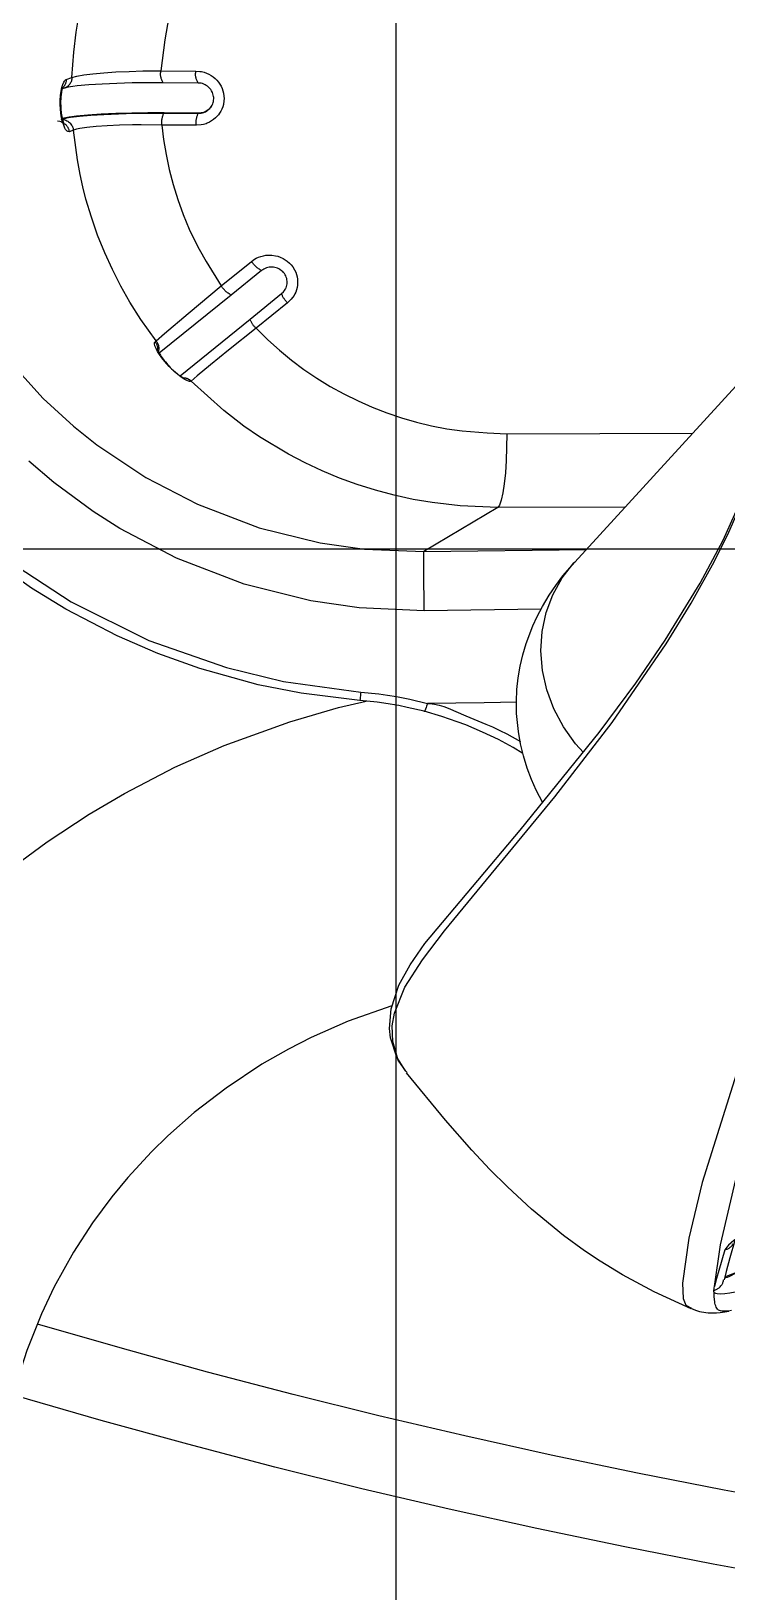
# Model space of a CAD drawing. Header units: inches. Extents: x 5931 to 10048, y 0 to 3185.
# Drawn here: x 7212.13 to 7215.47, y 959.54 to 967.03 of the extents above; entities that cross this region are included whole.
import ezdxf

# ---------------------------------------------------------------- set-up
doc = ezdxf.new("R2010")
doc.units = ezdxf.units.IN
doc.header["$LTSCALE"] = 48
doc.header["$MEASUREMENT"] = 0
doc.linetypes.add('DASHDOT2', pattern=[0.5, 0.25, -0.125, 0, -0.125])
for name, color, linetype in [('A-Eqpm-NIC', 8, 'DASHDOT2'), ('A-Flor-Case-Full Height', 8, 'Continuous'), ('A-Flor-Pattern', 8, 'Continuous')]:
    doc.layers.add(name, color=color, linetype=linetype)

# ---------------------------------------------------------------- blocks, each defined once
blk = doc.blocks.new('Precor_r815')
for p, q in [((8.9032, 65.4273), (8.9029, 65.4282)), ((7.4627, 63.4593), (7.8191, 63.2391))]:
    blk.add_line(p, q)
for points in [[(8.1265, 62.496), (8.4078, 62.5318), (8.6159, 62.5747), (8.8949, 62.6549), (9.0972, 62.7302), (9.2938, 62.8183), (9.5408, 62.9519), (9.7052, 63.0566), (9.9354, 63.2277)], [(9.8212, 63.196), (9.5137, 62.9877), (9.1414, 62.796), (8.7676, 62.6597), (8.4936, 62.5912), (8.1214, 62.538)], [(7.816, 62.9439), (8.1287, 62.9585), (8.3615, 62.9935), (8.6827, 63.0768), (9.0075, 63.2064), (9.28, 63.3548), (9.4089, 63.4397), (9.5982, 63.5848), (9.7181, 63.6914)], [(9.8399, 64.2236), (9.6491, 64.0037), (9.5031, 63.8651), (9.3903, 63.7718), (9.1559, 63.6095), (8.9066, 63.4754), (8.6095, 63.3584), (8.3166, 63.2834), (8.1043, 63.2519), (7.8191, 63.2391)], [(5.9043, 66.3127), (5.7837, 65.4609), (5.6966, 64.666), (5.6709, 63.9346), (5.7104, 63.2221), (5.7826, 62.6839), (5.8778, 62.193), (6.1074, 61.321), (6.4797, 60.0889), (6.5437, 59.8106), (6.5747, 59.5861), (6.5709, 59.5103), (6.5576, 59.477), (6.5314, 59.4614)], [(9.5107, 65.6065), (9.5023, 65.7326), (9.4908, 65.8325), (9.4755, 65.9232), (9.4564, 66.0133), (9.4335, 66.1023), (9.4058, 66.1928), (9.3742, 66.282), (9.3387, 66.3696), (9.3193, 66.4127), (9.284, 66.4837), (9.2484, 66.5489), (9.1731, 66.677)], [(8.8251, 66.4504), (8.8963, 66.3195), (8.9296, 66.2529), (8.9603, 66.1845), (8.9746, 66.1489), (9.0005, 66.0766), (9.0226, 66.003), (9.0407, 65.9284), (9.0519, 65.8712), (9.064, 65.7944), (9.0827, 65.6399)], [(8.9143, 65.6385), (8.896, 65.6371), (8.8869, 65.6355), (8.875, 65.6324), (8.8634, 65.6281), (8.8523, 65.6228), (8.8417, 65.6166), (8.8317, 65.6094), (8.8224, 65.6014), (8.8139, 65.5926), (8.8062, 65.5832), (8.7994, 65.5731), (8.7935, 65.5624), (8.7886, 65.5514), (8.7847, 65.5399), (8.7818, 65.5282), (8.7797, 65.5133), (8.7791, 65.5013), (8.7797, 65.4893), (8.7824, 65.4716), (8.7856, 65.46), (8.7898, 65.4488), (8.7949, 65.4379), (8.801, 65.4276), (8.8062, 65.4203), (8.8119, 65.4133), (8.8201, 65.4045), (8.8292, 65.3966), (8.839, 65.3893), (8.8493, 65.383), (8.8602, 65.3778), (8.8659, 65.3757), (8.8774, 65.3724), (8.8891, 65.3702), (8.9131, 65.3675)], [(9.0827, 65.6399), (8.9143, 65.6385)], [(9.5107, 65.6065), (9.4877, 65.6128), (9.4529, 65.6196), (9.4096, 65.625), (9.3574, 65.6298), (9.2989, 65.6338), (9.2355, 65.6369), (9.1692, 65.6389), (9.0827, 65.6399)], [(9.538, 65.5968), (9.5107, 65.6065)], [(9.524, 65.3354), (9.5299, 65.3362), (9.5345, 65.3386), (9.5383, 65.3427), (9.5414, 65.3474), (9.5445, 65.3532), (9.5505, 65.3676), (9.5559, 65.3854), (9.5604, 65.4057), (9.5638, 65.4282), (9.5658, 65.4484), (9.5669, 65.4718), (9.5668, 65.4917), (9.5651, 65.5187), (9.5625, 65.5385), (9.559, 65.5562), (9.5547, 65.5714), (9.5497, 65.5835), (9.547, 65.5883), (9.5442, 65.5921), (9.5421, 65.5943), (9.538, 65.5968)], [(8.9032, 65.4273), (8.8899, 65.4286), (8.8834, 65.4298), (8.8771, 65.4316), (8.874, 65.4328), (8.8679, 65.4356), (8.8622, 65.4391), (8.8567, 65.4431), (8.8517, 65.4475), (8.8472, 65.4523), (8.843, 65.4575), (8.8394, 65.4631), (8.8363, 65.469), (8.8337, 65.4751), (8.8316, 65.4815), (8.8305, 65.4864), (8.8294, 65.493), (8.829, 65.4997), (8.8291, 65.5064), (8.8296, 65.5114), (8.8308, 65.5181), (8.8325, 65.5246), (8.8348, 65.5309), (8.8392, 65.5401), (8.8429, 65.5459), (8.847, 65.5513), (8.8504, 65.5551), (8.854, 65.5587), (8.8592, 65.5631), (8.8648, 65.567), (8.8708, 65.5704), (8.877, 65.5733), (8.8834, 65.5756), (8.89, 65.5773), (8.8967, 65.5783), (8.9035, 65.5787)], [(8.9035, 65.5787), (9.0716, 65.5801)], [(9.0716, 65.5801), (9.1431, 65.5802), (9.2205, 65.5792), (9.2956, 65.5769), (9.3657, 65.5736), (9.4297, 65.5693), (9.4849, 65.5642), (9.5072, 65.5614), (9.5297, 65.5574), (9.5464, 65.5535)], [(9.5441, 65.5536), (9.5467, 65.5528), (9.5479, 65.5524), (9.5483, 65.5524), (9.5482, 65.5524)], [(9.5484, 65.5523), (9.5575, 65.549)], [(9.5544, 65.5582), (9.5554, 65.5558), (9.5568, 65.5516), (9.5586, 65.545), (9.5605, 65.5364), (9.5617, 65.5292), (9.5627, 65.5223), (9.5643, 65.5071), (9.5649, 65.4984), (9.5654, 65.4895), (9.5655, 65.4805), (9.5654, 65.4759), (9.5648, 65.4648)], [(8.8341, 65.4769), (8.8369, 65.4691), (8.8394, 65.4635), (8.8416, 65.4597), (8.8435, 65.457), (8.8455, 65.4544), (8.8478, 65.4518), (8.8501, 65.4494), (8.8551, 65.445), (8.8605, 65.4409), (8.8662, 65.4373), (8.8722, 65.4343), (8.8752, 65.433), (8.8783, 65.432), (8.8831, 65.4307), (8.8896, 65.4295), (8.8962, 65.4287), (8.9029, 65.4282)], [(9.5648, 65.4648), (9.5638, 65.444), (9.5631, 65.4367), (9.5621, 65.428), (9.5609, 65.4195), (9.5594, 65.4115), (9.5579, 65.404), (9.5546, 65.3907), (9.5529, 65.3852), (9.5502, 65.3777), (9.5477, 65.3723), (9.5508, 65.3759), (9.5527, 65.3777), (9.5551, 65.3797), (9.5579, 65.3816), (9.5607, 65.3831), (9.563, 65.3842), (9.5682, 65.386), (9.5796, 65.3889)], [(9.0783, 65.3689), (9.07, 65.2967), (9.058, 65.2212), (9.0427, 65.1464), (9.0243, 65.0722), (9.0022, 64.9967), (8.9766, 64.9223), (8.9475, 64.8495), (8.9315, 64.8137), (8.8993, 64.7488), (8.8654, 64.687), (8.7933, 64.5657)], [(8.9029, 65.4282), (9.0664, 65.4295)], [(9.0681, 65.4286), (8.9032, 65.4273)], [(8.9131, 65.3675), (9.0783, 65.3689)], [(9.5575, 65.403), (9.5239, 65.4092), (9.4728, 65.4152), (9.4312, 65.4189), (9.3645, 65.4233), (9.2915, 65.4266), (9.2191, 65.4287), (9.1195, 65.4299), (9.0657, 65.4296)], [(9.0664, 65.4295), (9.1453, 65.4295), (9.2234, 65.4284), (9.2991, 65.4261), (9.3695, 65.4227), (9.4336, 65.4183), (9.4887, 65.4131), (9.5111, 65.4102), (9.5373, 65.4055), (9.5569, 65.4007)], [(9.5621, 65.3974), (9.5352, 65.4045), (9.5183, 65.4075), (9.4746, 65.4132), (9.4204, 65.4182), (9.3575, 65.4224), (9.2872, 65.4257), (9.2124, 65.4278), (9.0681, 65.4286)], [(9.0783, 65.3689), (9.178, 65.3698), (9.219, 65.3696), (9.2827, 65.3679), (9.3417, 65.3651), (9.3941, 65.3613), (9.4387, 65.3567), (9.4735, 65.3513), (9.4882, 65.3479), (9.5035, 65.3431)], [(9.1059, 64.2915), (9.1792, 64.3983), (9.2321, 64.4843), (9.276, 64.5647), (9.3164, 64.647), (9.3533, 64.7309), (9.3873, 64.8189), (9.4174, 64.9085), (9.4436, 64.9992), (9.4585, 65.0607), (9.4711, 65.1226), (9.4834, 65.1958), (9.5035, 65.3431)], [(9.5035, 65.3431), (9.524, 65.3354)], [(8.6473, 64.688), (8.6324, 64.6989), (8.6245, 64.7036), (8.6133, 64.7089), (8.6017, 64.7132), (8.5898, 64.7164), (8.5777, 64.7185), (8.5654, 64.7195), (8.5501, 64.7192), (8.532, 64.7166), (8.5203, 64.7135), (8.5088, 64.7094), (8.4952, 64.7029), (8.4849, 64.6966), (8.4752, 64.6895), (8.464, 64.6794), (8.456, 64.6705), (8.4488, 64.6609), (8.4396, 64.6455), (8.4347, 64.6345), (8.4308, 64.6232), (8.4279, 64.6116), (8.426, 64.5998), (8.4252, 64.5817), (8.426, 64.5697), (8.4278, 64.5578), (8.4307, 64.5459), (8.4347, 64.5344), (8.4383, 64.5261), (8.4426, 64.5181), (8.4493, 64.5081), (8.4568, 64.4988), (8.4734, 64.4812)], [(8.5024, 64.5272), (8.4932, 64.5369), (8.489, 64.5421), (8.4853, 64.5477), (8.4829, 64.5521), (8.4809, 64.5567), (8.4787, 64.5631), (8.4771, 64.5697), (8.4761, 64.5763), (8.4756, 64.583), (8.4758, 64.5897), (8.4765, 64.5963), (8.4778, 64.6029), (8.4797, 64.6093), (8.4822, 64.6154), (8.4852, 64.6214), (8.4887, 64.627), (8.4927, 64.6323), (8.4972, 64.6373), (8.5021, 64.6418), (8.5101, 64.6478), (8.5159, 64.6511), (8.522, 64.654), (8.5284, 64.6563), (8.5349, 64.658), (8.5415, 64.6591), (8.5483, 64.6596), (8.5551, 64.6595), (8.5619, 64.6588), (8.5686, 64.6574), (8.5751, 64.6555), (8.5815, 64.653), (8.5876, 64.6499), (8.5934, 64.6462), (8.5988, 64.6421)], [(8.5988, 64.6421), (8.7445, 64.5198)], [(8.7933, 64.5657), (8.6473, 64.688)], [(9.1059, 64.2915), (9.0658, 64.3281), (8.9522, 64.4278), (8.7933, 64.5657)], [(8.4734, 64.4812), (8.6253, 64.354)], [(8.654, 64.3999), (8.5024, 64.5272)], [(8.7445, 64.5198), (9.091, 64.2291)], [(8.991, 64.1172), (8.654, 64.3999)], [(7.9047, 60.6455), (7.9415, 60.6992), (7.9677, 60.7926), (7.97, 60.8719), (7.9595, 60.9343), (7.9092, 61.0643), (7.8254, 61.201), (7.7184, 61.3451), (7.1882, 62.014), (6.9131, 62.3852), (6.6521, 62.7781), (6.5321, 62.9814), (6.4217, 63.1885), (6.3516, 63.3355), (6.271, 63.5266), (6.2022, 63.7198), (6.1482, 63.9144), (6.1238, 64.0363), (6.0858, 64.3291)], [(7.9072, 60.6462), (7.9485, 60.7142), (7.978, 60.811), (7.9828, 60.8577), (7.9755, 60.9553), (7.9387, 61.0736), (7.8848, 61.1765), (7.814, 61.2819), (7.3557, 61.8484), (6.9755, 62.3351), (6.7992, 62.582), (6.6569, 62.7977), (6.4885, 63.0823), (6.3781, 63.296), (6.2517, 63.5896), (6.185, 63.7883), (6.1419, 63.9506), (6.1046, 64.1402), (6.0864, 64.3358)], [(7.0927, 63.1869), (6.0867, 64.3274)], [(8.6253, 64.354), (8.5689, 64.2962), (8.5132, 64.2443), (8.455, 64.1951), (8.3947, 64.1486), (8.3324, 64.1049), (8.2682, 64.064), (8.2023, 64.0261), (8.1347, 63.9914), (8.0665, 63.9604), (7.9968, 63.9325), (7.9259, 63.9078), (7.854, 63.8861), (7.7812, 63.8676), (7.7077, 63.8526), (7.6335, 63.8413), (7.5138, 63.8313), (7.4192, 63.8279)], [(8.6253, 64.354), (8.7572, 64.2448), (8.8443, 64.1714), (8.9078, 64.1169), (8.9372, 64.0905)], [(8.9379, 64.0899), (8.9429, 64.0889), (8.9458, 64.0889), (8.9494, 64.0896), (8.9582, 64.0931), (8.9707, 64.1002), (8.9851, 64.1101), (9.0009, 64.1226), (9.0173, 64.1372), (9.0257, 64.1452), (9.0439, 64.1641), (9.0646, 64.1884), (9.0779, 64.2059), (9.0895, 64.2229), (9.099, 64.2388), (9.1064, 64.2534), (9.1113, 64.266), (9.1138, 64.2764), (9.1139, 64.2805), (9.1134, 64.2837), (9.1111, 64.2873)], [(9.1008, 64.2493), (9.0998, 64.2465), (9.0981, 64.2424), (9.0959, 64.2377), (9.0913, 64.2293), (9.0851, 64.2191), (9.0811, 64.2129), (9.0767, 64.2064), (9.0719, 64.1998), (9.0666, 64.1929), (9.0609, 64.1859), (9.0491, 64.1717)], [(9.1111, 64.2873), (9.1059, 64.2915)], [(9.0491, 64.1717), (9.0443, 64.1659), (9.0378, 64.159), (9.0312, 64.1522), (9.0245, 64.1458), (9.0115, 64.1337), (9.0054, 64.1283), (8.9981, 64.1222), (8.9875, 64.1143), (8.9803, 64.1095), (8.9732, 64.1054)], [(7.4627, 63.4593), (7.6439, 63.467), (7.7788, 63.4835), (7.87, 63.5), (7.9609, 63.5206), (8.0508, 63.5454), (8.1395, 63.5744), (8.2243, 63.6064), (8.3075, 63.6421), (8.3892, 63.6816), (8.4695, 63.725), (8.6082, 63.8114), (8.6843, 63.8656), (8.7804, 63.9434), (8.9372, 64.0905)], [(8.9372, 64.0905), (8.9379, 64.0899)], [(7.4192, 63.8279), (6.5249, 63.8307)], [(7.4192, 63.8279), (7.42, 63.7597), (7.4223, 63.6938), (7.4262, 63.6325), (7.4315, 63.5779), (7.4381, 63.5319), (7.4456, 63.496), (7.4539, 63.4716), (7.4627, 63.4593)], [(6.8509, 63.461), (7.4627, 63.4593)], [(7.8191, 63.2391), (7.0378, 63.2492)], [(6.4203, 59.5703), (6.3914, 59.7771), (6.3115, 60.1322), (6.2376, 60.3974), (5.9417, 61.3524), (5.8025, 61.8384), (5.6799, 62.3375), (5.6283, 62.5886), (5.573, 62.9314), (5.5407, 63.1791)], [(7.0508, 62.2355), (7.0885, 62.28), (7.1462, 62.3639), (7.1924, 62.4539), (7.2263, 62.5483), (7.2473, 62.6454), (7.2549, 62.7432), (7.2489, 62.8402), (7.2296, 62.9343), (7.1973, 63.0239), (7.1525, 63.1073), (7.0962, 63.1829), (7.0927, 63.1869)], [(7.2454, 61.9853), (7.2787, 62.0482), (7.3009, 62.1009), (7.3216, 62.1586), (7.3396, 62.2189), (7.3536, 62.2791), (7.3638, 62.3401), (7.3721, 62.4306), (7.373, 62.4907), (7.3704, 62.5504), (7.3643, 62.6092), (7.3548, 62.6673), (7.3421, 62.7243), (7.3263, 62.7801), (7.2942, 62.8682), (7.2737, 62.9143), (7.2478, 62.9655), (7.2153, 63.0219), (7.184, 63.0701), (7.1495, 63.1178), (7.0927, 63.1869)], [(7.2542, 62.9512), (7.816, 62.9439)], [(8.1214, 62.538), (8.0352, 62.5282), (7.9923, 62.5223), (7.9495, 62.5151), (7.9174, 62.5088), (7.8854, 62.5018), (7.8004, 62.4812)], [(8.1214, 62.538), (8.1223, 62.5284), (8.1232, 62.5197), (8.124, 62.512), (8.1247, 62.5056), (8.1253, 62.5007), (8.1259, 62.4974), (8.1263, 62.4958), (8.1265, 62.496)], [(7.3424, 62.2308), (7.3885, 62.261), (7.4238, 62.2817), (7.4599, 62.3011), (7.5357, 62.3382), (7.5758, 62.3565), (7.6163, 62.3738), (7.6574, 62.3899), (7.7312, 62.4153), (7.8167, 62.4416)], [(7.8004, 62.4812), (7.789, 62.4809), (7.7664, 62.478), (7.7442, 62.4728), (7.7224, 62.4658), (7.7009, 62.4573), (7.6156, 62.4185), (7.52, 62.3779), (7.4888, 62.3639), (7.4532, 62.3463), (7.4199, 62.3284), (7.3542, 62.2907)], [(7.3718, 62.4868), (7.5277, 62.4848)], [(7.5277, 62.4848), (7.8004, 62.4812)], [(7.8004, 62.4812), (7.805, 62.4666), (7.8072, 62.4601), (7.8099, 62.4527), (7.8123, 62.4469), (7.8133, 62.4447), (7.8142, 62.4429), (7.815, 62.4418), (7.8156, 62.4413), (7.8158, 62.4412), (7.8163, 62.4413), (7.8167, 62.4416)], [(7.8167, 62.4416), (7.8979, 62.4611), (7.9387, 62.4699), (7.9799, 62.4775), (8.0111, 62.4823), (8.0425, 62.4865), (8.1265, 62.496)], [(11.375, 58.3634), (11.3608, 58.7103), (11.3315, 58.9686), (11.2563, 59.3591), (11.1397, 59.7552), (11.0408, 60.0122), (10.959, 60.1935), (10.8169, 60.4645), (10.7223, 60.622), (10.5858, 60.8253), (10.3596, 61.1147), (10.1846, 61.3073), (10.0206, 61.4681), (9.7889, 61.6683), (9.6307, 61.7893), (9.4286, 61.9278), (9.2586, 62.0317), (9.0156, 62.1621), (8.7788, 62.2706), (8.4632, 62.389), (8.2285, 62.4602), (8.0951, 62.4919)], [(7.9721, 60.9706), (8.1818, 60.8947), (8.3609, 60.8124), (8.4698, 60.7548), (8.5968, 60.6793), (8.7693, 60.5608), (8.9231, 60.4377), (9.05, 60.3212), (9.1276, 60.2423), (9.2419, 60.1133), (9.3184, 60.017), (9.4113, 59.8869), (9.5027, 59.7409), (9.5956, 59.5675), (9.6569, 59.4333), (9.7273, 59.2497), (9.768, 59.1207), (9.8206, 58.9058), (9.8543, 58.6996), (9.8706, 58.5173), (9.875, 58.3634)], [(6.5327, 59.4586), (6.7108, 59.5425), (6.8634, 59.628), (6.9697, 59.6954), (7.0459, 59.7482), (7.147, 59.8247), (7.2999, 59.9551), (7.4166, 60.0671), (7.5001, 60.1539), (7.5874, 60.2504), (7.7147, 60.4005), (7.9009, 60.6363)], [(7.8986, 60.6381), (7.9047, 60.6455)], [(5.9329, 59.8982), (5.9311, 59.9063), (5.9317, 59.9137), (5.9349, 59.9187), (5.9429, 59.924), (5.9561, 59.9278), (5.9734, 59.9295), (5.9941, 59.9289), (6.0294, 59.9242), (6.0598, 59.9178), (6.0815, 59.9121), (6.1188, 59.9007), (6.1735, 59.8805), (6.2197, 59.8605), (6.2561, 59.8424), (6.2939, 59.8211), (6.327, 59.799), (6.3406, 59.7881), (6.3534, 59.7759), (6.3615, 59.7658), (6.3699, 59.7528)], [(6.1218, 59.7362), (6.1247, 59.7325), (6.1308, 59.7276), (6.1465, 59.7176), (6.1637, 59.7081), (6.1912, 59.6944), (6.2667, 59.6604), (6.3, 59.645), (6.3203, 59.6348), (6.3488, 59.6197), (6.3595, 59.6146), (6.3665, 59.6123), (6.3686, 59.6122), (6.3719, 59.6128)], [(6.3231, 59.7987), (6.3467, 59.7131), (6.3647, 59.6439), (6.3743, 59.6026)], [(6.3699, 59.7528), (6.3659, 59.7541), (6.3624, 59.7554), (6.3589, 59.7569), (6.3556, 59.7586), (6.3528, 59.7602), (6.3501, 59.7618), (6.3475, 59.7636), (6.345, 59.7654), (6.3426, 59.7675), (6.3403, 59.7696), (6.3383, 59.7719), (6.3359, 59.775), (6.3342, 59.7777), (6.3312, 59.7832)], [(6.3699, 59.7528), (6.3998, 59.6502), (6.4108, 59.61), (6.416, 59.5893), (6.4203, 59.5703)], [(6.4219, 59.5401), (6.4161, 59.5366), (6.4076, 59.534), (6.3917, 59.5331), (6.3707, 59.5348), (6.3465, 59.5385), (6.3217, 59.5434), (6.2865, 59.5519), (6.2508, 59.5618), (6.2149, 59.5729), (6.1796, 59.5848), (6.1417, 59.5988), (6.1068, 59.6133), (6.0756, 59.6282), (6.0564, 59.6392), (6.0395, 59.6513), (6.0316, 59.6596), (6.0284, 59.6657)], [(6.4232, 59.5495), (6.4194, 59.5509), (6.4148, 59.5529), (6.4118, 59.5544), (6.409, 59.556), (6.4062, 59.5578), (6.4036, 59.5596), (6.3986, 59.5636), (6.3939, 59.5681), (6.3895, 59.5729), (6.3875, 59.5755), (6.3856, 59.5781), (6.3838, 59.5808), (6.3822, 59.5836), (6.3808, 59.5865), (6.3796, 59.5894), (6.3786, 59.5924), (6.3775, 59.5973), (6.3767, 59.6031)], [(6.3383, 59.4491), (6.3528, 59.4473), (6.3668, 59.446), (6.3734, 59.4458), (6.3796, 59.4459), (6.3853, 59.4465), (6.3909, 59.4477), (6.3961, 59.4495), (6.4007, 59.4521), (6.4028, 59.4536), (6.4065, 59.4573), (6.4097, 59.4616), (6.4124, 59.4667), (6.4147, 59.4726), (6.4165, 59.4792), (6.418, 59.4866), (6.4191, 59.4946), (6.42, 59.503), (6.4212, 59.5212), (6.4219, 59.5401)], [(6.4232, 59.5495), (6.422, 59.5587), (6.4214, 59.5629), (6.4203, 59.5703)], [(6.4219, 59.5401), (6.4222, 59.5408), (6.4224, 59.5414), (6.4226, 59.5421), (6.4228, 59.5427), (6.423, 59.5434), (6.4231, 59.5441), (6.4232, 59.5447), (6.4233, 59.5454), (6.4233, 59.5464), (6.4233, 59.5474), (6.4232, 59.5495)], [(6.3514, 59.4451), (6.3711, 59.4414), (6.3813, 59.4397), (6.3933, 59.4381), (6.4106, 59.4368), (6.4198, 59.4364), (6.4341, 59.4364), (6.4516, 59.4373), (6.4615, 59.4382), (6.472, 59.4396), (6.4828, 59.4416), (6.491, 59.4435), (6.501, 59.4465), (6.5106, 59.4499), (6.5297, 59.4576)], [(6.5314, 59.4614), (6.5289, 59.4601)]]:
    blk.add_lwpolyline(points)
for centre, radius, start, end in [((8.8366, 65.6217), 0.0795, 327.31058, 12.218), ((9.0066, 65.6231), 0.0779, 326.53246, 12.47057), ((9.5687, 65.6067), 0.058, 180.13813, 249.45083), ((9.5973, 65.5972), 0.0593, 180.36635, 222.67015), ((8.8008, 65.3795), 0.113, 353.89121, 25.01374), ((8.9685, 65.3808), 0.1105, 353.77815, 25.64723), ((9.5636, 65.337), 0.0604, 91.41807, 174.23166), ((9.5851, 65.3286), 0.0614, 130.28215, 173.65527), ((8.5287, 64.7646), 0.1411, 299.77192, 327.16044), ((8.6768, 64.6404), 0.1384, 299.31561, 327.33196), ((8.3967, 64.5616), 0.1112, 313.6695, 341.94295), ((8.5509, 64.4324), 0.1081, 313.52641, 342.54279), ((9.1535, 64.2546), 0.0602, 142.20465, 195.47208), ((9.1591, 64.2501), 0.0606, 142.23013, 180.54313), ((8.9803, 64.048), 0.0606, 100.98309, 135.35635), ((8.9809, 64.0475), 0.0605, 97.51477, 135.36773), ((-16.208, 63.3383), 24.0273, 359.05954, 359.76343), ((6.8405, 60.8777), 1.3456, 237.71745, 249.62907), ((0, 90.9313), 33, 275.22032, 287.05125), ((0, 90.9313), 33.373, 275.15825, 287.04912)]:
    blk.add_arc(centre, radius, start, end)
blk = doc.blocks.new('floor pattern 1st floor')
at = {"layer": 'A-Flor-Pattern'}
h = blk.add_hatch(dxfattribs=at)
h.set_pattern_fill('WOODS_BOARD_WIDE', color=256, scale=3, pattern_type=2)
h.set_pattern_definition([(0, (2343, 1229.155), (0, 6), []), (90, (2343, 1229.155), (-12, 12), [6, -42]), (90, (2367, 1235.155), (-12, 12), [6, -42])])
edge = h.paths.add_edge_path(flags=16)
edge.add_line((2149.545, 1020.6322), (2161.545, 1020.6322))
edge.add_ellipse((2161.545, 1015.6322), major_axis=(-3.5355, -3.5355), ratio=1, start_angle=135, end_angle=225, ccw=False)
edge.add_line((2166.545, 1015.6322), (2166.545, 984.6322))
edge.add_ellipse((2161.545, 984.6322), major_axis=(3.5355, -3.5355), ratio=1, start_angle=315, end_angle=405, ccw=False)
edge.add_line((2161.545, 979.6322), (2156.545, 979.6322))
edge.add_line((2156.545, 979.6322), (2156.545, 955.6322))
edge.add_line((2156.545, 955.6322), (2147.545, 955.6322))
edge.add_line((2147.545, 955.6322), (2126.545, 955.6322))
edge.add_line((2126.545, 955.6322), (2126.545, 995.431))
edge.add_line((2126.545, 995.431), (2126.545, 1010.6322))
edge.add_line((2126.545, 1010.6322), (2144.545, 1010.6322))
edge.add_line((2144.545, 1010.6322), (2144.545, 1015.6322))
edge.add_ellipse((2148.7432, 1016.4341), major_axis=(3.1948, 3.1948), ratio=0.85373, start_angle=38.50713, end_angle=141.49287, ccw=False)
edge = h.paths.add_edge_path(flags=16)
edge.add_ellipse((2192.3469, 952.4341), major_axis=(-3.1924, 3.1924), ratio=0.855373, start_angle=218.45347, end_angle=321.54653, ccw=False)
edge.add_line((2196.545, 951.6322), (2196.5315, 920.2652))
edge.add_ellipse((2191.545, 920.6322), major_axis=(-3.5355, -3.5355), ratio=1, start_angle=45, end_angle=130.79032, ccw=False)
edge.add_line((2191.545, 915.6322), (2186.7141, 915.6322))
edge.add_line((2186.7141, 915.6322), (2186.545, 891.6322))
edge.add_line((2186.545, 891.6322), (2177.545, 891.6322))
edge.add_line((2177.545, 891.6322), (2156.545, 891.6322))
edge.add_line((2156.545, 891.6322), (2156.545, 931.431))
edge.add_line((2156.545, 931.431), (2156.545, 946.6322))
edge.add_line((2156.545, 946.6322), (2174.545, 946.6322))
edge.add_line((2174.545, 946.6322), (2174.545, 951.6322))
edge.add_ellipse((2179.545, 951.6322), major_axis=(3.5355, -3.5355), ratio=1, start_angle=135, end_angle=225, ccw=False)
edge.add_line((2179.545, 956.6322), (2191.545, 956.6322))
edge = h.paths.add_edge_path(flags=16)
edge.add_ellipse((2066.3997, 1141.2807), major_axis=(0, 0.0156), ratio=1, start_angle=270, end_angle=337.73068)
edge.add_line((2066.4056, 1141.2951), (2066.4056, 1141.2867))
edge.add_line((2066.4056, 1141.2867), (2066.4056, 1140.7527))
edge.add_line((2066.4056, 1140.7527), (2066.3997, 1140.7527))
edge.add_line((2066.3997, 1140.7527), (2066.3997, 1140.7072))
edge.add_line((2066.3997, 1140.7072), (2049.1278, 1140.7072))
edge.add_line((2049.1278, 1140.7072), (2045.1001, 1140.7072))
edge.add_line((2045.1001, 1140.7072), (2032.7596, 1140.7072))
edge.add_line((2032.7596, 1140.7072), (2030.3778, 1140.7072))
edge.add_line((2030.3778, 1140.7072), (2028.0028, 1140.7072))
edge.add_line((2028.0028, 1140.7072), (2028.0028, 1140.7527))
edge.add_line((2028.0028, 1140.7527), (2027.9969, 1140.7527))
edge.add_line((2027.9969, 1140.7527), (2027.9969, 1141.2867))
edge.add_line((2027.9969, 1141.2867), (2027.9969, 1141.2951))
edge.add_ellipse((2028.0028, 1141.2807), major_axis=(0, 0.0156), ratio=1, start_angle=22.26932, end_angle=90)
edge.add_line((2027.9872, 1141.2807), (2027.9872, 1140.7072))
edge.add_line((2027.9872, 1140.7072), (2027.9513, 1140.7072))
edge.add_line((2027.9513, 1140.7072), (2027.9513, 1141.2807))
edge.add_line((2027.9513, 1141.2807), (2027.9513, 1141.2867))
edge.add_ellipse((2027.9968, 1141.2867), major_axis=(0.0455, 0), ratio=1, start_angle=90, end_angle=180, ccw=False)
edge.add_line((2027.9968, 1141.3322), (2027.9969, 1141.3322))
edge.add_line((2027.9969, 1141.3322), (2028.0028, 1141.3322))
edge.add_line((2028.0028, 1141.3322), (2033.8793, 1141.3322))
edge.add_line((2033.8793, 1141.3322), (2033.8793, 1141.9057))
edge.add_ellipse((2033.9308, 1141.9057), major_axis=(0.0515, 0), ratio=1, start_angle=90, end_angle=180, ccw=False)
edge.add_line((2033.9308, 1141.9572), (2036.1293, 1141.9572))
edge.add_line((2036.1293, 1141.9572), (2036.1293, 1145.9295))
edge.add_ellipse((2037.8793, 1152.7072), major_axis=(7, 0), ratio=1, start_angle=180, end_angle=255.52249, ccw=False)
edge.add_ellipse((2037.8793, 1152.7072), major_axis=(7, 0), ratio=1, start_angle=0, end_angle=180, ccw=False)
edge.add_ellipse((2037.8793, 1152.7072), major_axis=(7, 0), ratio=1, start_angle=284.47751, end_angle=360, ccw=False)
edge.add_line((2039.6293, 1145.9295), (2039.6293, 1141.9572))
edge.add_line((2039.6293, 1141.9572), (2041.8278, 1141.9572))
edge.add_ellipse((2041.8278, 1141.9057), major_axis=(0.0515, 0), ratio=1, start_angle=360, end_angle=450, ccw=False)
edge.add_line((2041.8793, 1141.9057), (2041.8793, 1141.3322))
edge.add_line((2041.8793, 1141.3322), (2052.5763, 1141.3322))
edge.add_line((2052.5763, 1141.3322), (2052.5763, 1141.9057))
edge.add_ellipse((2052.6278, 1141.9057), major_axis=(0.0515, 0), ratio=1, start_angle=90, end_angle=180, ccw=False)
edge.add_line((2052.6278, 1141.9572), (2054.8263, 1141.9572))
edge.add_line((2054.8263, 1141.9572), (2054.8263, 1145.9295))
edge.add_ellipse((2056.5763, 1152.7072), major_axis=(7, 0), ratio=1, start_angle=180, end_angle=255.52249, ccw=False)
edge.add_ellipse((2056.5763, 1152.7072), major_axis=(7, 0), ratio=1, start_angle=0, end_angle=180, ccw=False)
edge.add_ellipse((2056.5763, 1152.7072), major_axis=(7, 0), ratio=1, start_angle=284.47751, end_angle=360, ccw=False)
edge.add_line((2058.3263, 1145.9295), (2058.3263, 1141.9572))
edge.add_line((2058.3263, 1141.9572), (2060.5248, 1141.9572))
edge.add_ellipse((2060.5248, 1141.9057), major_axis=(0.0515, 0), ratio=1, start_angle=360, end_angle=450, ccw=False)
edge.add_line((2060.5763, 1141.9057), (2060.5763, 1141.3322))
edge.add_line((2060.5763, 1141.3322), (2066.3997, 1141.3322))
edge.add_line((2066.3997, 1141.3322), (2066.4056, 1141.3322))
edge.add_line((2066.4056, 1141.3322), (2066.4057, 1141.3322))
edge.add_ellipse((2066.4057, 1141.2867), major_axis=(0.0455, 0), ratio=1, start_angle=360, end_angle=450, ccw=False)
edge.add_line((2066.4513, 1141.2867), (2066.4513, 1141.2807))
edge.add_line((2066.4513, 1141.2807), (2066.4513, 1140.7072))
edge.add_line((2066.4513, 1140.7072), (2066.4154, 1140.7072))
edge.add_line((2066.4154, 1140.7072), (2066.4154, 1141.2807))
edge = h.paths.add_edge_path(flags=16)
edge.add_ellipse((2444.8292, 1074.381), major_axis=(-118.2279, -0.0387), ratio=0.67080297, start_angle=0, end_angle=360)
h.paths.add_polyline_path([(2248.8, 1035.4972), (2231.2, 1035.4972), (2231.2, 1051.0172), (2248.8, 1051.0172)], flags=16)
h.paths.add_polyline_path([(2082.295, 971.0822), (2080.545, 971.0822), (2080.545, 1020.6322), (2082.295, 1020.6322)], flags=16)
h.paths.add_polyline_path([(2176.17, 1088.7072), (2128.17, 1088.7072), (2128.17, 1056.7072), (2176.17, 1056.7072)], flags=16)
h.paths.add_polyline_path([(2082.795, 1013.3525), (2084.545, 1013.3525), (2084.545, 889.6322), (2082.795, 889.6322)], flags=16)
h.paths.add_polyline_path([(2647.161, 890.6322), (2647.911, 890.6322), (2647.911, 885.0072), (2647.161, 885.0072)], flags=17)
h.paths.add_polyline_path([(2904.9508, 1517.4972), (2903.2, 1517.4972), (2903.2, 1603.9407), (2838.3795, 1603.9407), (2838.3795, 1227.955), (2473.75, 1227.955), (2473.75, 1224.7937), (2343.75, 1224.7937), (2343.75, 1227.955), (2248.295, 1227.955), (2248.295, 1213.6322), (2077.625, 1213.6322), (2077.625, 1355.1322), (2019.625, 1355.1322), (2019.625, 1232.0072), (2025.81, 1232.0072), (2025.81, 1213.6322), (2006.19, 1213.6322), (2006.19, 1226.7572), (1903.615, 1226.7572), (1903.615, 1213.6322), (1889.75, 1213.6322), (1889.75, 1212.8822), (1884.25, 1212.8822), (1884.25, 1252.7572), (1889.75, 1252.7572), (1889.75, 1252.0072), (1902, 1252.0072), (1902, 1420.0072), (1885.75, 1420.0072), (1885.75, 1438.0072), (1751.625, 1438.0072), (1751.625, 1252.7572), (1758.31, 1252.7572), (1758.31, 1212.8822), (1756.81, 1212.8822), (1756.81, 1173.2572), (1347.75, 1173.2572), (1347.75, 1179.2572), (1414.74, 1179.2572), (1414.74, 1233.5072), (1410.74, 1233.5072), (1410.74, 1240.2491), (1356.74, 1240.2491), (1356.74, 1233.5072), (1269.125, 1233.5072), (1269.125, 1173.2572), (980.455, 1173.2572), (980.455, 1209.2072), (835.81, 1209.2072), (835.81, 1173.2572), (707.3769, 1173.2572), (707.3769, 1113.2572), (1275.75, 1113.2572), (1275.75, 1101.2572), (1347.75, 1101.2572), (1347.75, 1113.2572), (1800.625, 1113.2572), (1800.625, 1077.2572), (1858.625, 1077.2572), (1858.625, 1113.2572), (1885.75, 1113.2572), (1885.75, 1158.4572), (2017.2013, 1158.4572), (2017.2013, 1140.7072), (2077.2013, 1140.7072), (2077.2013, 1158.4572), (2176.17, 1158.4572), (2176.17, 1129.5822), (2082.0763, 1129.5822), (2082.0763, 1127.4572), (2027.085, 1127.4572), (2027.085, 1061.4572), (2086.795, 1061.4572), (2086.795, 1056.5822), (2024.71, 1056.5822), (2024.71, 987.1322), (2072.795, 987.1322), (2072.795, 1017.7275), (2080.045, 1017.7275), (2080.045, 890.6322), (2059.8097, 890.6322), (2059.8097, 885.0074), (2386.0006, 885.0072), (2386.0183, 985.8914), (2427.0059, 985.8914), (2427.0059, 986.5101), (2501.0306, 986.5101), (2501.0306, 985.8914), (2542.0183, 985.8914), (2542.0183, 885.0072), (2647.161, 885.0072), (2647.161, 1054.5072), (2790.9145, 1054.5072), (2790.9145, 1108.5072), (2664.9294, 1108.5072), (2664.9294, 1114.5072), (2881.955, 1114.5072), (2881.955, 1158.6276), (2917.955, 1158.6276), (2917.955, 1114.5072), (2978.205, 1114.5072), (2978.205, 1227.955), (2920.8649, 1227.955), (2920.865, 1226.455), (2902.77, 1226.4529), (2902.77, 1231.7029), (2891.52, 1231.7029), (2891.52, 1397.6448), (2882.27, 1397.6448), (2882.27, 1453.0572), (2891.5194, 1453.056), (2902.77, 1453.056), (2902.77, 1457.9972), (2921.23, 1457.9972), (2921.23, 1455.9322), (2978.205, 1455.9322), (2978.205, 1516.5323), (2962.2, 1516.5323), (2962.2, 1517.4972)])
h = blk.add_hatch(dxfattribs=at)
h.set_pattern_fill('NET', color=256, scale=144)
h.set_pattern_definition([(0, (3055.871, 1522.532), (0, 18), []), (90, (3055.871, 1522.532), (-18, 1e-15), [])])
h.paths.add_polyline_path([(1124.625, 1107.2572), (1124.625, 1053.9672), (1130.31, 1053.9672), (1130.31, 1032.5472), (1124.625, 1032.5472), (1124.625, 894.1322), (1128.5, 894.1322), (1128.5006, 893.1322), (1559.51, 893.1322), (1559.51, 893.8393), (1559.51, 895.5573), (1559.385, 1107.2572), (1353.75, 1107.2572), (1353.75, 1095.2572), (1269.75, 1095.2572), (1269.75, 1107.2572)])

msp = doc.modelspace()

# ---------------------------------------------------------------- block references
at = {"layer": 'A-Eqpm-NIC', "xscale": -0.9981457892836261, "yscale": 0.9613000631475188}
msp.add_blockref('Precor_r815', (7221.8187, 903.7386), dxfattribs=at)
at = {"layer": 'A-Flor-Case-Full Height'}
msp.add_blockref('floor pattern 1st floor', (6000, 0), dxfattribs=at)

doc.saveas('drawing.dxf')
